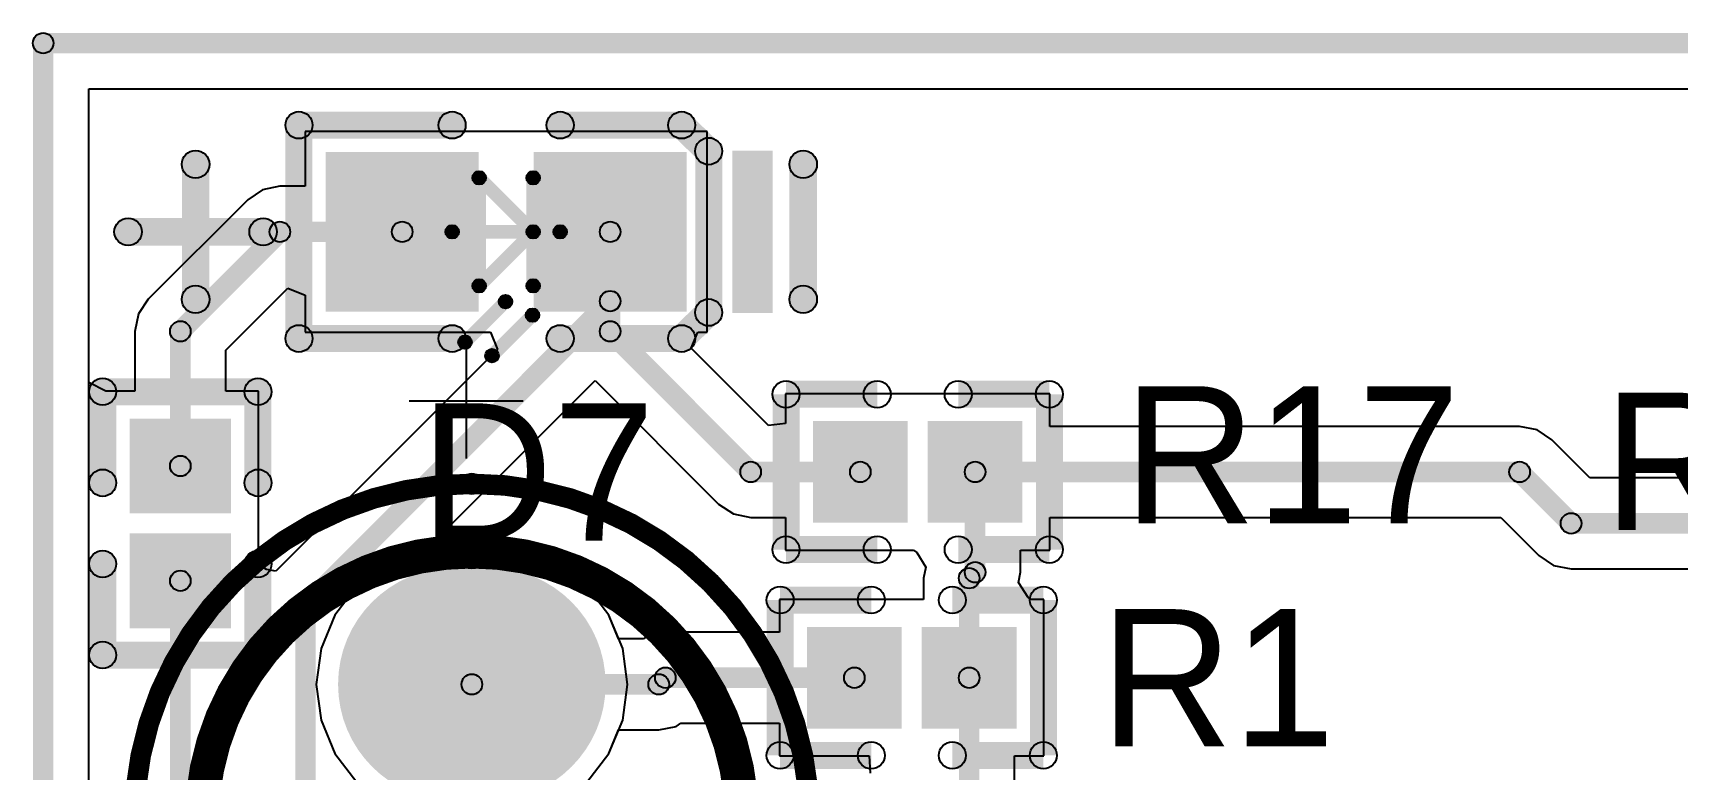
# Model space of a CAD drawing. Header units: millimetres. Extents: x -51.7 to 0.1, y -4.1 to 27.4.
# Drawn here: x -51.45 to -39.27, y 21.99 to 27.45 of the extents above; entities that cross this region are included whole.
import ezdxf

# ---------------------------------------------------------------- set-up
doc = ezdxf.new("R2010")
doc.units = ezdxf.units.MM
for name, color, linetype in [('BottomLayer', 5, 'Continuous'), ('BottomOverlay', 54, 'Continuous'), ('BottomSolder', 6, 'Continuous'), ('KeepOutLayer', 6, 'Continuous'), ('Mechanical13', 56, 'Continuous'), ('Mechanical15', 56, 'Continuous'), ('MultiLayer', 9, 'Continuous'), ('PadHoleLayer', 156, 'Continuous'), ('TopLayer', 1, 'Continuous'), ('TopOverlay', 2, 'Continuous'), ('TopPaste', 8, 'Continuous'), ('TopSolder', 216, 'Continuous')]:
    doc.layers.add(name, color=color, linetype=linetype)

# ---------------------------------------------------------------- blocks, each defined once
blk = doc.blocks.new('0402_R_4')
at = {"layer": 'TopLayer'}
for points in [[(-0.725, 0.325), (-0.125, 0.325), (-0.125, -0.325), (-0.725, -0.325)], [(0.125, 0.325), (0.725, 0.325), (0.725, -0.325), (0.125, -0.325)]]:
    blk.add_hatch(color=1, dxfattribs=at).paths.add_polyline_path(points)
at = {"layer": 'TopOverlay'}
h = blk.add_hatch(color=2, dxfattribs=at)
edge = h.paths.add_edge_path()
edge.add_arc((-0.975, 0.575), 0.1, 0, 360)
h = blk.add_hatch(color=2, dxfattribs=at)
edge = h.paths.add_edge_path()
edge.add_arc((-0.975, 0.575), 0.1, 0, 360)
for points in [[(-0.975, 0.475), (-0.975, 0.675), (-0.3, 0.675), (-0.3, 0.475)], [(0.3, 0.475), (0.3, 0.675), (0.975, 0.675), (0.975, 0.475)], [(-0.875, -0.575), (-1.075, -0.575), (-1.075, 0.575), (-0.875, 0.575)], [(1.075, -0.575), (0.875, -0.575), (0.875, 0.575), (1.075, 0.575)], [(-0.975, -0.675), (-0.975, -0.475), (-0.3, -0.475), (-0.3, -0.675)], [(0.3, -0.675), (0.3, -0.475), (0.975, -0.475), (0.975, -0.675)]]:
    blk.add_hatch(color=2, dxfattribs=at).paths.add_polyline_path(points)
h = blk.add_hatch(color=2, dxfattribs=at)
edge = h.paths.add_edge_path()
edge.add_arc((-0.3, 0.575), 0.1, 0, 360)
h = blk.add_hatch(color=2, dxfattribs=at)
edge = h.paths.add_edge_path()
edge.add_arc((0.3, 0.575), 0.1, 0, 360)
h = blk.add_hatch(color=2, dxfattribs=at)
edge = h.paths.add_edge_path()
edge.add_arc((0.975, 0.575), 0.1, 0, 360)
h = blk.add_hatch(color=2, dxfattribs=at)
edge = h.paths.add_edge_path()
edge.add_arc((0.975, 0.575), 0.1, 0, 360)
h = blk.add_hatch(color=2, dxfattribs=at)
edge = h.paths.add_edge_path()
edge.add_arc((-0.975, -0.575), 0.1, 0, 360)
h = blk.add_hatch(color=2, dxfattribs=at)
edge = h.paths.add_edge_path()
edge.add_arc((-0.975, -0.575), 0.1, 0, 360)
h = blk.add_hatch(color=2, dxfattribs=at)
edge = h.paths.add_edge_path()
edge.add_arc((-0.3, -0.575), 0.1, 0, 360)
h = blk.add_hatch(color=2, dxfattribs=at)
edge = h.paths.add_edge_path()
edge.add_arc((0.3, -0.575), 0.1, 0, 360)
h = blk.add_hatch(color=2, dxfattribs=at)
edge = h.paths.add_edge_path()
edge.add_arc((0.975, -0.575), 0.1, 0, 360)
h = blk.add_hatch(color=2, dxfattribs=at)
edge = h.paths.add_edge_path()
edge.add_arc((0.975, -0.575), 0.1, 0, 360)
at = {"layer": 'TopPaste'}
for points in [[(-0.725, 0.325), (-0.125, 0.325), (-0.125, -0.325), (-0.725, -0.325)], [(0.125, 0.325), (0.725, 0.325), (0.725, -0.325), (0.125, -0.325)]]:
    blk.add_hatch(color=8, dxfattribs=at).paths.add_polyline_path(points)
at = {"layer": 'TopSolder'}
for points in [[(-0.776, 0.376), (-0.074, 0.376), (-0.074, -0.376), (-0.776, -0.376)], [(0.074, 0.376), (0.776, 0.376), (0.776, -0.376), (0.074, -0.376)]]:
    blk.add_hatch(color=216, dxfattribs=at).paths.add_polyline_path(points)
at = {"layer": 'TopOverlay'}
for centre in [(-0.975, 0.575), (-0.975, 0.575), (-0.3, 0.575), (0.3, 0.575), (0.975, 0.575), (0.975, 0.575), (-0.975, -0.575), (-0.975, -0.575), (-0.3, -0.575), (0.3, -0.575), (0.975, -0.575), (0.975, -0.575)]:
    blk.add_circle(centre, 0.1, dxfattribs=at)
blk = doc.blocks.new('0402_R_10')
at = {"layer": 'TopLayer'}
for points in [[(-0.725, 0.325), (-0.125, 0.325), (-0.125, -0.325), (-0.725, -0.325)], [(0.125, 0.325), (0.725, 0.325), (0.725, -0.325), (0.125, -0.325)]]:
    blk.add_hatch(color=1, dxfattribs=at).paths.add_polyline_path(points)
at = {"layer": 'TopOverlay'}
h = blk.add_hatch(color=2, dxfattribs=at)
edge = h.paths.add_edge_path()
edge.add_arc((-0.975, 0.575), 0.1, 0, 360)
h = blk.add_hatch(color=2, dxfattribs=at)
edge = h.paths.add_edge_path()
edge.add_arc((-0.975, 0.575), 0.1, 0, 360)
for points in [[(-0.975, 0.475), (-0.975, 0.675), (-0.3, 0.675), (-0.3, 0.475)], [(0.3, 0.475), (0.3, 0.675), (0.975, 0.675), (0.975, 0.475)], [(-0.875, -0.575), (-1.075, -0.575), (-1.075, 0.575), (-0.875, 0.575)], [(1.075, -0.575), (0.875, -0.575), (0.875, 0.575), (1.075, 0.575)], [(-0.975, -0.675), (-0.975, -0.475), (-0.3, -0.475), (-0.3, -0.675)], [(0.3, -0.675), (0.3, -0.475), (0.975, -0.475), (0.975, -0.675)]]:
    blk.add_hatch(color=2, dxfattribs=at).paths.add_polyline_path(points)
h = blk.add_hatch(color=2, dxfattribs=at)
edge = h.paths.add_edge_path()
edge.add_arc((-0.3, 0.575), 0.1, 0, 360)
h = blk.add_hatch(color=2, dxfattribs=at)
edge = h.paths.add_edge_path()
edge.add_arc((0.3, 0.575), 0.1, 0, 360)
h = blk.add_hatch(color=2, dxfattribs=at)
edge = h.paths.add_edge_path()
edge.add_arc((0.975, 0.575), 0.1, 0, 360)
h = blk.add_hatch(color=2, dxfattribs=at)
edge = h.paths.add_edge_path()
edge.add_arc((0.975, 0.575), 0.1, 0, 360)
h = blk.add_hatch(color=2, dxfattribs=at)
edge = h.paths.add_edge_path()
edge.add_arc((-0.975, -0.575), 0.1, 0, 360)
h = blk.add_hatch(color=2, dxfattribs=at)
edge = h.paths.add_edge_path()
edge.add_arc((-0.975, -0.575), 0.1, 0, 360)
h = blk.add_hatch(color=2, dxfattribs=at)
edge = h.paths.add_edge_path()
edge.add_arc((-0.3, -0.575), 0.1, 0, 360)
h = blk.add_hatch(color=2, dxfattribs=at)
edge = h.paths.add_edge_path()
edge.add_arc((0.3, -0.575), 0.1, 0, 360)
h = blk.add_hatch(color=2, dxfattribs=at)
edge = h.paths.add_edge_path()
edge.add_arc((0.975, -0.575), 0.1, 0, 360)
h = blk.add_hatch(color=2, dxfattribs=at)
edge = h.paths.add_edge_path()
edge.add_arc((0.975, -0.575), 0.1, 0, 360)
at = {"layer": 'TopPaste'}
for points in [[(-0.725, 0.325), (-0.125, 0.325), (-0.125, -0.325), (-0.725, -0.325)], [(0.125, 0.325), (0.725, 0.325), (0.725, -0.325), (0.125, -0.325)]]:
    blk.add_hatch(color=8, dxfattribs=at).paths.add_polyline_path(points)
at = {"layer": 'TopSolder'}
for points in [[(-0.776, 0.376), (-0.074, 0.376), (-0.074, -0.376), (-0.776, -0.376)], [(0.074, 0.376), (0.776, 0.376), (0.776, -0.376), (0.074, -0.376)]]:
    blk.add_hatch(color=216, dxfattribs=at).paths.add_polyline_path(points)
at = {"layer": 'TopOverlay'}
for centre in [(-0.975, 0.575), (-0.975, 0.575), (-0.3, 0.575), (0.3, 0.575), (0.975, 0.575), (0.975, 0.575), (-0.975, -0.575), (-0.975, -0.575), (-0.3, -0.575), (0.3, -0.575), (0.975, -0.575), (0.975, -0.575)]:
    blk.add_circle(centre, 0.1, dxfattribs=at)
blk = doc.blocks.new('0402_R_14')
at = {"layer": 'TopLayer'}
for points in [[(-0.725, 0.325), (-0.125, 0.325), (-0.125, -0.325), (-0.725, -0.325)], [(0.125, 0.325), (0.725, 0.325), (0.725, -0.325), (0.125, -0.325)]]:
    blk.add_hatch(color=1, dxfattribs=at).paths.add_polyline_path(points)
at = {"layer": 'TopOverlay'}
h = blk.add_hatch(color=2, dxfattribs=at)
edge = h.paths.add_edge_path()
edge.add_arc((-0.975, 0.575), 0.1, 0, 360)
h = blk.add_hatch(color=2, dxfattribs=at)
edge = h.paths.add_edge_path()
edge.add_arc((-0.975, 0.575), 0.1, 0, 360)
for points in [[(-0.3, 0.675), (-0.3, 0.475), (-0.975, 0.475), (-0.975, 0.675)], [(0.975, 0.675), (0.975, 0.475), (0.3, 0.475), (0.3, 0.675)], [(-0.875, -0.575), (-1.075, -0.575), (-1.075, 0.575), (-0.875, 0.575)], [(1.075, -0.575), (0.875, -0.575), (0.875, 0.575), (1.075, 0.575)], [(-0.3, -0.475), (-0.3, -0.675), (-0.975, -0.675), (-0.975, -0.475)], [(0.975, -0.475), (0.975, -0.675), (0.3, -0.675), (0.3, -0.475)]]:
    blk.add_hatch(color=2, dxfattribs=at).paths.add_polyline_path(points)
h = blk.add_hatch(color=2, dxfattribs=at)
edge = h.paths.add_edge_path()
edge.add_arc((-0.3, 0.575), 0.1, 0, 360)
h = blk.add_hatch(color=2, dxfattribs=at)
edge = h.paths.add_edge_path()
edge.add_arc((0.3, 0.575), 0.1, 0, 360)
h = blk.add_hatch(color=2, dxfattribs=at)
edge = h.paths.add_edge_path()
edge.add_arc((0.975, 0.575), 0.1, 0, 360)
h = blk.add_hatch(color=2, dxfattribs=at)
edge = h.paths.add_edge_path()
edge.add_arc((0.975, 0.575), 0.1, 0, 360)
h = blk.add_hatch(color=2, dxfattribs=at)
edge = h.paths.add_edge_path()
edge.add_arc((-0.975, -0.575), 0.1, 0, 360)
h = blk.add_hatch(color=2, dxfattribs=at)
edge = h.paths.add_edge_path()
edge.add_arc((-0.975, -0.575), 0.1, 0, 360)
h = blk.add_hatch(color=2, dxfattribs=at)
edge = h.paths.add_edge_path()
edge.add_arc((-0.3, -0.575), 0.1, 0, 360)
h = blk.add_hatch(color=2, dxfattribs=at)
edge = h.paths.add_edge_path()
edge.add_arc((0.3, -0.575), 0.1, 0, 360)
h = blk.add_hatch(color=2, dxfattribs=at)
edge = h.paths.add_edge_path()
edge.add_arc((0.975, -0.575), 0.1, 0, 360)
h = blk.add_hatch(color=2, dxfattribs=at)
edge = h.paths.add_edge_path()
edge.add_arc((0.975, -0.575), 0.1, 0, 360)
at = {"layer": 'TopPaste'}
for points in [[(-0.725, 0.325), (-0.125, 0.325), (-0.125, -0.325), (-0.725, -0.325)], [(0.125, 0.325), (0.725, 0.325), (0.725, -0.325), (0.125, -0.325)]]:
    blk.add_hatch(color=8, dxfattribs=at).paths.add_polyline_path(points)
at = {"layer": 'TopSolder'}
for points in [[(-0.776, 0.376), (-0.074, 0.376), (-0.074, -0.376), (-0.776, -0.376)], [(0.074, 0.376), (0.776, 0.376), (0.776, -0.376), (0.074, -0.376)]]:
    blk.add_hatch(color=216, dxfattribs=at).paths.add_polyline_path(points)
at = {"layer": 'TopOverlay'}
for centre in [(-0.975, 0.575), (-0.975, 0.575), (-0.3, 0.575), (0.3, 0.575), (0.975, 0.575), (0.975, 0.575), (-0.975, -0.575), (-0.975, -0.575), (-0.3, -0.575), (0.3, -0.575), (0.975, -0.575), (0.975, -0.575)]:
    blk.add_circle(centre, 0.1, dxfattribs=at)
blk = doc.blocks.new('0603_LED_S1_20')
at = {"layer": 'Mechanical13'}
for points in [[(0.07, 0.952), (0.14, 0.882), (-0.16, 0.582), (-0.23, 0.652)], [(0.27, 0.852), (0.34, 0.782), (0.04, 0.482), (-0.03, 0.552)], [(-0.25, 0.4), (-0.15, 0.4), (-0.15, -0.4), (-0.25, -0.4)], [(0.165, 0.435), (0.235, 0.365), (-0.165, -0.035), (-0.235, 0.035)], [(0.15, 0.4), (0.25, 0.4), (0.25, -0.4), (0.15, -0.4)], [(0.4, 0.05), (0.4, -0.05), (-0.4, -0.05), (-0.4, 0.05)], [(0.235, -0.365), (0.165, -0.435), (-0.235, -0.035), (-0.165, 0.035)]]:
    blk.add_hatch(color=56, dxfattribs=at).paths.add_polyline_path(points)
h = blk.add_hatch(color=56, dxfattribs=at)
edge = h.paths.add_edge_path()
edge.add_arc((0.105, 0.917), 0.05, 0, 360)
h = blk.add_hatch(color=56, dxfattribs=at)
edge = h.paths.add_edge_path()
edge.add_arc((0.305, 0.817), 0.05, 0, 360)
h = blk.add_hatch(color=56, dxfattribs=at)
edge = h.paths.add_edge_path()
edge.add_arc((-0.195, 0.617), 0.05, 0, 360)
h = blk.add_hatch(color=56, dxfattribs=at)
edge = h.paths.add_edge_path()
edge.add_arc((0.005, 0.517), 0.05, 0, 360)
h = blk.add_hatch(color=56, dxfattribs=at)
edge = h.paths.add_edge_path()
edge.add_arc((-0.2, 0.4), 0.05, 0, 360)
h = blk.add_hatch(color=56, dxfattribs=at)
edge = h.paths.add_edge_path()
edge.add_arc((0.2, 0.4), 0.05, 0, 360)
h = blk.add_hatch(color=56, dxfattribs=at)
edge = h.paths.add_edge_path()
edge.add_arc((0.2, 0.4), 0.05, 0, 360)
h = blk.add_hatch(color=56, dxfattribs=at)
edge = h.paths.add_edge_path()
edge.add_arc((-0.4, 0), 0.05, 0, 360)
h = blk.add_hatch(color=56, dxfattribs=at)
edge = h.paths.add_edge_path()
edge.add_arc((-0.2, 0), 0.05, 0, 360)
h = blk.add_hatch(color=56, dxfattribs=at)
edge = h.paths.add_edge_path()
edge.add_arc((-0.2, 0), 0.05, 0, 360)
h = blk.add_hatch(color=56, dxfattribs=at)
edge = h.paths.add_edge_path()
edge.add_arc((0.4, 0), 0.05, 0, 360)
h = blk.add_hatch(color=56, dxfattribs=at)
edge = h.paths.add_edge_path()
edge.add_arc((-0.2, -0.4), 0.05, 0, 360)
h = blk.add_hatch(color=56, dxfattribs=at)
edge = h.paths.add_edge_path()
edge.add_arc((0.2, -0.4), 0.05, 0, 360)
h = blk.add_hatch(color=56, dxfattribs=at)
edge = h.paths.add_edge_path()
edge.add_arc((0.2, -0.4), 0.05, 0, 360)
at = {"layer": 'Mechanical15'}
h = blk.add_hatch(color=56, dxfattribs=at)
edge = h.paths.add_edge_path()
edge.add_arc((-2.2, 0.5), 0.102, 0, 360)
for points in [[(-2.302, 0.5), (-2.098, 0.5), (-2.098, -0.5), (-2.302, -0.5)], [(2.198, 0.5), (2.402, 0.5), (2.402, -0.5), (2.198, -0.5)], [(2.8, 0.102), (2.8, -0.102), (1.8, -0.102), (1.8, 0.102)]]:
    blk.add_hatch(color=56, dxfattribs=at).paths.add_polyline_path(points)
h = blk.add_hatch(color=56, dxfattribs=at)
edge = h.paths.add_edge_path()
edge.add_arc((2.3, 0.5), 0.102, 0, 360)
h = blk.add_hatch(color=56, dxfattribs=at)
edge = h.paths.add_edge_path()
edge.add_arc((1.8, 0), 0.102, 0, 360)
h = blk.add_hatch(color=56, dxfattribs=at)
edge = h.paths.add_edge_path()
edge.add_arc((2.8, 0), 0.102, 0, 360)
h = blk.add_hatch(color=56, dxfattribs=at)
edge = h.paths.add_edge_path()
edge.add_arc((-2.2, -0.5), 0.102, 0, 360)
h = blk.add_hatch(color=56, dxfattribs=at)
edge = h.paths.add_edge_path()
edge.add_arc((2.3, -0.5), 0.102, 0, 360)
at = {"layer": 'TopLayer'}
for points in [[(-0.305, -0.49), (-1.235, -0.49), (-1.235, 0.49), (-0.305, 0.49)], [(1.235, -0.49), (0.305, -0.49), (0.305, 0.49), (1.235, 0.49)]]:
    blk.add_hatch(color=1, dxfattribs=at).paths.add_polyline_path(points)
at = {"layer": 'TopOverlay'}
for points in [[(-1.369, 0.862), (-1.231, 0.718), (-1.431, 0.525), (-1.569, 0.669)], [(-0.4, 0.89), (-0.4, 0.69), (-1.3, 0.69), (-1.3, 0.89)], [(1.535, 0.89), (1.535, 0.69), (0.4, 0.69), (0.4, 0.89)], [(1.435, 0.79), (1.635, 0.79), (1.635, -0.79), (1.435, -0.79)], [(-1.975, -0.6), (-1.675, -0.6), (-1.675, 0.6), (-1.975, 0.6)], [(-1.6, 0.597), (-1.4, 0.597), (-1.4, -0.597), (-1.6, -0.597)], [(-1.231, -0.718), (-1.369, -0.862), (-1.569, -0.669), (-1.431, -0.525)], [(-0.4, -0.69), (-0.4, -0.89), (-1.3, -0.89), (-1.3, -0.69)], [(1.535, -0.69), (1.535, -0.89), (0.4, -0.89), (0.4, -0.69)]]:
    blk.add_hatch(color=2, dxfattribs=at).paths.add_polyline_path(points)
h = blk.add_hatch(color=2, dxfattribs=at)
edge = h.paths.add_edge_path()
edge.add_arc((-1.3, 0.79), 0.1, 0, 360)
h = blk.add_hatch(color=2, dxfattribs=at)
edge = h.paths.add_edge_path()
edge.add_arc((-1.3, 0.79), 0.1, 0, 360)
h = blk.add_hatch(color=2, dxfattribs=at)
edge = h.paths.add_edge_path()
edge.add_arc((-0.4, 0.79), 0.1, 0, 360)
h = blk.add_hatch(color=2, dxfattribs=at)
edge = h.paths.add_edge_path()
edge.add_arc((0.4, 0.79), 0.1, 0, 360)
h = blk.add_hatch(color=2, dxfattribs=at)
edge = h.paths.add_edge_path()
edge.add_arc((1.535, 0.79), 0.1, 0, 360)
h = blk.add_hatch(color=2, dxfattribs=at)
edge = h.paths.add_edge_path()
edge.add_arc((1.535, 0.79), 0.1, 0, 360)
h = blk.add_hatch(color=2, dxfattribs=at)
edge = h.paths.add_edge_path()
edge.add_arc((-1.5, 0.597), 0.1, 0, 360)
h = blk.add_hatch(color=2, dxfattribs=at)
edge = h.paths.add_edge_path()
edge.add_arc((-1.5, 0.597), 0.1, 0, 360)
h = blk.add_hatch(color=2, dxfattribs=at)
edge = h.paths.add_edge_path()
edge.add_arc((-1.5, -0.597), 0.1, 0, 360)
h = blk.add_hatch(color=2, dxfattribs=at)
edge = h.paths.add_edge_path()
edge.add_arc((-1.5, -0.597), 0.1, 0, 360)
h = blk.add_hatch(color=2, dxfattribs=at)
edge = h.paths.add_edge_path()
edge.add_arc((-1.3, -0.79), 0.1, 0, 360)
h = blk.add_hatch(color=2, dxfattribs=at)
edge = h.paths.add_edge_path()
edge.add_arc((-1.3, -0.79), 0.1, 0, 360)
h = blk.add_hatch(color=2, dxfattribs=at)
edge = h.paths.add_edge_path()
edge.add_arc((-0.4, -0.79), 0.1, 0, 360)
h = blk.add_hatch(color=2, dxfattribs=at)
edge = h.paths.add_edge_path()
edge.add_arc((0.4, -0.79), 0.1, 0, 360)
h = blk.add_hatch(color=2, dxfattribs=at)
edge = h.paths.add_edge_path()
edge.add_arc((1.535, -0.79), 0.1, 0, 360)
h = blk.add_hatch(color=2, dxfattribs=at)
edge = h.paths.add_edge_path()
edge.add_arc((1.535, -0.79), 0.1, 0, 360)
at = {"layer": 'TopPaste'}
for points in [[(-0.305, -0.49), (-1.235, -0.49), (-1.235, 0.49), (-0.305, 0.49)], [(1.235, -0.49), (0.305, -0.49), (0.305, 0.49), (1.235, 0.49)]]:
    blk.add_hatch(color=8, dxfattribs=at).paths.add_polyline_path(points)
at = {"layer": 'TopSolder'}
for points in [[(-0.203, -0.592), (-1.337, -0.592), (-1.337, 0.592), (-0.203, 0.592)], [(1.337, -0.592), (0.203, -0.592), (0.203, 0.592), (1.337, 0.592)]]:
    blk.add_hatch(color=216, dxfattribs=at).paths.add_polyline_path(points)
at = {"layer": 'Mechanical13'}
for centre in [(0.105, 0.917), (0.305, 0.817), (-0.195, 0.617), (0.005, 0.517), (-0.2, 0.4), (0.2, 0.4), (0.2, 0.4), (-0.4, 0), (-0.2, 0), (-0.2, 0), (0.4, 0), (-0.2, -0.4), (0.2, -0.4), (0.2, -0.4)]:
    blk.add_circle(centre, 0.05, dxfattribs=at)
at = {"layer": 'Mechanical15'}
for centre in [(-2.2, 0.5), (2.3, 0.5), (1.8, 0), (2.8, 0), (-2.2, -0.5), (2.3, -0.5)]:
    blk.add_circle(centre, 0.102, dxfattribs=at)
at = {"layer": 'TopOverlay'}
for centre in [(-1.3, 0.79), (-1.3, 0.79), (-0.4, 0.79), (0.4, 0.79), (1.535, 0.79), (1.535, 0.79), (-1.5, 0.597), (-1.5, 0.597), (-1.5, -0.597), (-1.5, -0.597), (-1.3, -0.79), (-1.3, -0.79), (-0.4, -0.79), (0.4, -0.79), (1.535, -0.79), (1.535, -0.79)]:
    blk.add_circle(centre, 0.1, dxfattribs=at)
blk = doc.blocks.new('3___LED___B_35')
at = {"layer": 'BottomLayer'}
h = blk.add_hatch(color=5, dxfattribs=at)
edge = h.paths.add_edge_path()
edge.add_arc((-1.079, -0.127), 0.762, 180, 360)
edge.add_line((-0.317, -0.127), (-0.317, 0.127))
edge.add_arc((-1.079, 0.127), 0.762, 0, 180)
edge.add_line((-1.841, 0.127), (-1.841, -0.127))
h = blk.add_hatch(color=5, dxfattribs=at)
edge = h.paths.add_edge_path()
edge.add_arc((1.08, -0.127), 0.762, 180, 360)
edge.add_line((1.842, -0.127), (1.842, 0.127))
edge.add_arc((1.08, 0.127), 0.762, 0, 180)
edge.add_line((0.318, 0.127), (0.318, -0.127))
at = {"layer": 'BottomOverlay'}
h = blk.add_hatch(color=54, dxfattribs=at)
edge = h.paths.add_edge_path()
edge.add_arc((-2.064, 0), 0.127, 0, 360)
h = blk.add_hatch(color=54, dxfattribs=at)
edge = h.paths.add_edge_path()
edge.add_arc((1.937, 0), 0.127, 0, 360)
h = blk.add_hatch(color=54, dxfattribs=at)
edge = h.paths.add_edge_path()
edge.add_arc((-2.564, 0), 0.0762, 0, 360)
h = blk.add_hatch(color=54, dxfattribs=at)
edge = h.paths.add_edge_path()
edge.add_arc((2.437, 0), 0.0762, 0, 360)
at = {"layer": 'BottomSolder'}
h = blk.add_hatch(color=6, dxfattribs=at)
edge = h.paths.add_edge_path()
edge.add_arc((-1.079, -0.127), 0.864, 180, 360)
edge.add_line((-0.216, -0.127), (-0.216, 0.127))
edge.add_arc((-1.079, 0.127), 0.864, 0, 180)
edge.add_line((-1.943, 0.127), (-1.943, -0.127))
h = blk.add_hatch(color=6, dxfattribs=at)
edge = h.paths.add_edge_path()
edge.add_arc((1.08, -0.127), 0.864, 180, 360)
edge.add_line((1.943, -0.127), (1.943, 0.127))
edge.add_arc((1.08, 0.127), 0.864, 0, 180)
edge.add_line((0.216, 0.127), (0.216, -0.127))
at = {"layer": 'MultiLayer'}
h = blk.add_hatch(color=9, dxfattribs=at)
edge = h.paths.add_edge_path()
edge.add_arc((-1.079, -0.127), 0.762, 180, 360)
edge.add_line((-0.317, -0.127), (-0.317, 0.127))
edge.add_arc((-1.079, 0.127), 0.762, 0, 180)
edge.add_line((-1.841, 0.127), (-1.841, -0.127))
h = blk.add_hatch(color=9, dxfattribs=at)
edge = h.paths.add_edge_path()
edge.add_arc((1.08, -0.127), 0.762, 180, 360)
edge.add_line((1.842, -0.127), (1.842, 0.127))
edge.add_arc((1.08, 0.127), 0.762, 0, 180)
edge.add_line((0.318, 0.127), (0.318, -0.127))
at = {"layer": 'PadHoleLayer'}
h = blk.add_hatch(color=156, dxfattribs=at)
edge = h.paths.add_edge_path()
edge.add_arc((-1.079, 0), 0.35, 0, 360)
h = blk.add_hatch(color=156, dxfattribs=at)
edge = h.paths.add_edge_path()
edge.add_arc((1.08, 0), 0.35, 0, 360)
at = {"layer": 'TopLayer'}
h = blk.add_hatch(color=1, dxfattribs=at)
edge = h.paths.add_edge_path()
edge.add_arc((-1.079, -0.127), 0.762, 180, 360)
edge.add_line((-0.317, -0.127), (-0.317, 0.127))
edge.add_arc((-1.079, 0.127), 0.762, 0, 180)
edge.add_line((-1.841, 0.127), (-1.841, -0.127))
h = blk.add_hatch(color=1, dxfattribs=at)
edge = h.paths.add_edge_path()
edge.add_arc((1.08, -0.127), 0.762, 180, 360)
edge.add_line((1.842, -0.127), (1.842, 0.127))
edge.add_arc((1.08, 0.127), 0.762, 0, 180)
edge.add_line((0.318, 0.127), (0.318, -0.127))
at = {"layer": 'TopSolder'}
h = blk.add_hatch(color=216, dxfattribs=at)
edge = h.paths.add_edge_path()
edge.add_arc((-1.079, -0.127), 0.864, 180, 360)
edge.add_line((-0.216, -0.127), (-0.216, 0.127))
edge.add_arc((-1.079, 0.127), 0.864, 0, 180)
edge.add_line((-1.943, 0.127), (-1.943, -0.127))
h = blk.add_hatch(color=216, dxfattribs=at)
edge = h.paths.add_edge_path()
edge.add_arc((1.08, -0.127), 0.864, 180, 360)
edge.add_line((1.943, -0.127), (1.943, 0.127))
edge.add_arc((1.08, 0.127), 0.864, 0, 180)
edge.add_line((0.216, 0.127), (0.216, -0.127))
at = {"layer": 'BottomOverlay'}
for p, q in [((-3.175, 0.381), (-3.175, -0.465)), ((-3.598, -0.042), (-2.752, -0.042))]:
    blk.add_line(p, q, dxfattribs=at)
for points, const_width in [([(2.437, 0, 1), (-2.564, 0, 1)], 0.152), ([(1.937, 0, 1), (-2.064, 0, 1)], 0.254)]:
    blk.add_lwpolyline(points, format="xyb", close=True, dxfattribs=dict(at, const_width=const_width))
for centre, radius in [((-2.064, 0), 0.127), ((1.937, 0), 0.127), ((-2.564, 0), 0.0762), ((2.437, 0), 0.0762)]:
    blk.add_circle(centre, radius, dxfattribs=at)

msp = doc.modelspace()

# ---------------------------------------------------------------- hatches: boundary and pattern name
at = {"layer": 'KeepOutLayer'}
h = msp.add_hatch(color=6, dxfattribs=at)
edge = h.paths.add_edge_path()
edge.add_arc((-51.371, 27.369), 0.0762, 0, 360)
h = msp.add_hatch(color=6, dxfattribs=at)
edge = h.paths.add_edge_path()
edge.add_arc((-51.371, 27.369), 0.0762, 0, 360)
h = msp.add_hatch(color=6, dxfattribs=at)
edge = h.paths.add_edge_path()
edge.add_arc((-51.371, 27.369), 0.0762, 0, 360)
for points in [[(-51.371, 27.293), (-51.371, 27.445), (0.064, 27.445), (0.064, 27.293)], [(-51.371, 27.293), (-51.371, 27.445), (0.064, 27.445), (0.064, 27.293)], [(-51.295, -0.064), (-51.447, -0.064), (-51.447, 27.369), (-51.295, 27.369)]]:
    msp.add_hatch(color=6, dxfattribs=at).paths.add_polyline_path(points)
at = {"layer": 'TopLayer'}
for points in [[(-50.301, 25.182), (-50.409, 25.289), (-49.672, 26.026), (-49.565, 25.918)], [(-49.618, 25.896), (-49.618, 26.048), (-48.712, 26.048), (-48.712, 25.896)], [(-47.096, 25.459), (-47.248, 25.459), (-47.248, 25.972), (-47.096, 25.972)], [(-49.374, 23.15), (-49.482, 23.257), (-47.226, 25.513), (-47.118, 25.405)], [(-47.096, 25.235), (-47.248, 25.235), (-47.248, 25.459), (-47.096, 25.459)], [(-50.279, 24.238), (-50.431, 24.238), (-50.431, 25.235), (-50.279, 25.235)], [(-47.226, 25.182), (-47.118, 25.289), (-46.077, 24.248), (-46.185, 24.14)], [(-46.131, 24.118), (-46.131, 24.27), (-45.319, 24.27), (-45.319, 24.118)], [(-44.469, 24.118), (-44.469, 24.27), (-40.436, 24.27), (-40.436, 24.118)], [(-40.49, 24.14), (-40.382, 24.248), (-40.001, 23.867), (-40.109, 23.759)], [(-44.393, 23.451), (-44.545, 23.451), (-44.545, 24.194), (-44.393, 24.194)], [(-40.055, 23.737), (-40.055, 23.889), (-36.302, 23.889), (-36.302, 23.737)], [(-44.459, 23.353), (-44.567, 23.46), (-44.523, 23.504), (-44.415, 23.397)], [(-50.279, 19.038), (-50.431, 19.038), (-50.431, 23.388), (-50.279, 23.388)], [(-44.437, 22.67), (-44.589, 22.67), (-44.589, 23.407), (-44.437, 23.407)], [(-49.352, 20.048), (-49.504, 20.048), (-49.504, 23.203), (-49.352, 23.203)], [(-48.196, 22.545), (-48.196, 22.698), (-46.812, 22.698), (-46.812, 22.545)], [(-46.758, 22.568), (-46.866, 22.675), (-46.817, 22.724), (-46.709, 22.616)], [(-46.763, 22.594), (-46.763, 22.746), (-45.363, 22.746), (-45.363, 22.594)], [(-44.437, 21.616), (-44.589, 21.616), (-44.589, 22.67), (-44.437, 22.67)]]:
    msp.add_hatch(color=1, dxfattribs=at).paths.add_polyline_path(points)
h = msp.add_hatch(color=1, dxfattribs=at)
edge = h.paths.add_edge_path()
edge.add_arc((-49.618, 25.972), 0.0762, 0, 360)
h = msp.add_hatch(color=1, dxfattribs=at)
edge = h.paths.add_edge_path()
edge.add_arc((-49.618, 25.972), 0.0762, 0, 360)
h = msp.add_hatch(color=1, dxfattribs=at)
edge = h.paths.add_edge_path()
edge.add_arc((-48.712, 25.972), 0.0762, 0, 360)
h = msp.add_hatch(color=1, dxfattribs=at)
edge = h.paths.add_edge_path()
edge.add_arc((-47.172, 25.972), 0.0762, 0, 360)
h = msp.add_hatch(color=1, dxfattribs=at)
edge = h.paths.add_edge_path()
edge.add_arc((-47.172, 25.459), 0.0762, 0, 360)
h = msp.add_hatch(color=1, dxfattribs=at)
edge = h.paths.add_edge_path()
edge.add_arc((-47.172, 25.459), 0.0762, 0, 360)
h = msp.add_hatch(color=1, dxfattribs=at)
edge = h.paths.add_edge_path()
edge.add_arc((-47.172, 25.459), 0.0762, 0, 360)
h = msp.add_hatch(color=1, dxfattribs=at)
edge = h.paths.add_edge_path()
edge.add_arc((-50.355, 25.235), 0.0762, 0, 360)
h = msp.add_hatch(color=1, dxfattribs=at)
edge = h.paths.add_edge_path()
edge.add_arc((-50.355, 25.235), 0.0762, 0, 360)
h = msp.add_hatch(color=1, dxfattribs=at)
edge = h.paths.add_edge_path()
edge.add_arc((-47.172, 25.235), 0.0762, 0, 360)
h = msp.add_hatch(color=1, dxfattribs=at)
edge = h.paths.add_edge_path()
edge.add_arc((-47.172, 25.235), 0.0762, 0, 360)
h = msp.add_hatch(color=1, dxfattribs=at)
edge = h.paths.add_edge_path()
edge.add_arc((-50.355, 24.238), 0.0762, 0, 360)
h = msp.add_hatch(color=1, dxfattribs=at)
edge = h.paths.add_edge_path()
edge.add_arc((-46.131, 24.194), 0.0762, 0, 360)
h = msp.add_hatch(color=1, dxfattribs=at)
edge = h.paths.add_edge_path()
edge.add_arc((-46.131, 24.194), 0.0762, 0, 360)
h = msp.add_hatch(color=1, dxfattribs=at)
edge = h.paths.add_edge_path()
edge.add_arc((-45.319, 24.194), 0.0762, 0, 360)
h = msp.add_hatch(color=1, dxfattribs=at)
edge = h.paths.add_edge_path()
edge.add_arc((-44.469, 24.194), 0.0762, 0, 360)
h = msp.add_hatch(color=1, dxfattribs=at)
edge = h.paths.add_edge_path()
edge.add_arc((-44.469, 24.194), 0.0762, 0, 360)
h = msp.add_hatch(color=1, dxfattribs=at)
edge = h.paths.add_edge_path()
edge.add_arc((-40.436, 24.194), 0.0762, 0, 360)
h = msp.add_hatch(color=1, dxfattribs=at)
edge = h.paths.add_edge_path()
edge.add_arc((-40.436, 24.194), 0.0762, 0, 360)
h = msp.add_hatch(color=1, dxfattribs=at)
edge = h.paths.add_edge_path()
edge.add_arc((-40.055, 23.813), 0.0762, 0, 360)
h = msp.add_hatch(color=1, dxfattribs=at)
edge = h.paths.add_edge_path()
edge.add_arc((-40.055, 23.813), 0.0762, 0, 360)
h = msp.add_hatch(color=1, dxfattribs=at)
edge = h.paths.add_edge_path()
edge.add_arc((-44.469, 23.451), 0.0762, 0, 360)
h = msp.add_hatch(color=1, dxfattribs=at)
edge = h.paths.add_edge_path()
edge.add_arc((-44.469, 23.451), 0.0762, 0, 360)
h = msp.add_hatch(color=1, dxfattribs=at)
edge = h.paths.add_edge_path()
edge.add_arc((-50.355, 23.388), 0.0762, 0, 360)
h = msp.add_hatch(color=1, dxfattribs=at)
edge = h.paths.add_edge_path()
edge.add_arc((-44.513, 23.407), 0.0762, 0, 360)
h = msp.add_hatch(color=1, dxfattribs=at)
edge = h.paths.add_edge_path()
edge.add_arc((-44.513, 23.407), 0.0762, 0, 360)
h = msp.add_hatch(color=1, dxfattribs=at)
edge = h.paths.add_edge_path()
edge.add_arc((-49.428, 23.203), 0.0762, 0, 360)
h = msp.add_hatch(color=1, dxfattribs=at)
edge = h.paths.add_edge_path()
edge.add_arc((-49.428, 23.203), 0.0762, 0, 360)
h = msp.add_hatch(color=1, dxfattribs=at)
edge = h.paths.add_edge_path()
edge.add_arc((-48.196, 22.621), 0.0762, 0, 360)
h = msp.add_hatch(color=1, dxfattribs=at)
edge = h.paths.add_edge_path()
edge.add_arc((-46.812, 22.621), 0.0762, 0, 360)
h = msp.add_hatch(color=1, dxfattribs=at)
edge = h.paths.add_edge_path()
edge.add_arc((-46.812, 22.621), 0.0762, 0, 360)
h = msp.add_hatch(color=1, dxfattribs=at)
edge = h.paths.add_edge_path()
edge.add_arc((-46.763, 22.67), 0.0762, 0, 360)
h = msp.add_hatch(color=1, dxfattribs=at)
edge = h.paths.add_edge_path()
edge.add_arc((-46.763, 22.67), 0.0762, 0, 360)
h = msp.add_hatch(color=1, dxfattribs=at)
edge = h.paths.add_edge_path()
edge.add_arc((-45.363, 22.67), 0.0762, 0, 360)
h = msp.add_hatch(color=1, dxfattribs=at)
edge = h.paths.add_edge_path()
edge.add_arc((-44.513, 22.67), 0.0762, 0, 360)
h = msp.add_hatch(color=1, dxfattribs=at)
edge = h.paths.add_edge_path()
edge.add_arc((-44.513, 22.67), 0.0762, 0, 360)

# ---------------------------------------------------------------- linework, layer by layer
at = {"layer": 'BottomLayer'}
for p, q in [((-51.034, 19.797), (-51.034, 27.032)), ((-51.034, 27.032), (-0.273, 27.032)), ((-48.323, 23.646), (-48.588, 23.611)), ((-48.069, 23.646), (-48.323, 23.646)), ((-47.804, 23.611), (-48.069, 23.646)), ((-48.835, 23.509), (-49.048, 23.346)), ((-48.588, 23.611), (-48.835, 23.509)), ((-47.557, 23.509), (-47.804, 23.611)), ((-47.344, 23.346), (-47.557, 23.509)), ((-49.048, 23.346), (-49.21, 23.134)), ((-47.182, 23.134), (-47.344, 23.346)), ((-49.21, 23.134), (-49.313, 22.887)), ((-47.079, 22.887), (-47.182, 23.134)), ((-49.313, 22.887), (-49.348, 22.621)), ((-47.044, 22.621), (-47.079, 22.887)), ((-49.348, 22.621), (-49.313, 22.356)), ((-47.079, 22.356), (-47.044, 22.621)), ((-49.313, 22.356), (-49.21, 22.109)), ((-47.182, 22.109), (-47.079, 22.356)), ((-49.21, 22.109), (-49.048, 21.897)), ((-47.344, 21.897), (-47.182, 22.109))]:
    msp.add_line(p, q, dxfattribs=at)
at = {"layer": 'KeepOutLayer'}
msp.add_circle((-51.371, 27.369), 0.0762, dxfattribs=at)
msp.add_circle((-51.371, 27.369), 0.0762, dxfattribs=at)
msp.add_circle((-51.371, 27.369), 0.0762, dxfattribs=at)
at = {"layer": 'TopLayer'}
for p, q in [((-51.034, 24.856), (-51.034, 27.032)), ((-51.034, 27.032), (-21.026, 27.032)), ((-47.993, 26.716), (-49.431, 26.716)), ((-49.431, 26.716), (-49.431, 26.309)), ((-47.891, 26.716), (-47.993, 26.716)), ((-47.993, 26.716), (-47.993, 26.716)), ((-46.453, 26.716), (-47.891, 26.716)), ((-47.891, 26.716), (-47.891, 26.716)), ((-46.453, 25.228), (-46.453, 26.716)), ((-49.618, 26.309), (-49.747, 26.283)), ((-49.431, 26.309), (-49.618, 26.309)), ((-49.856, 26.21), (-50.593, 25.473)), ((-49.747, 26.283), (-49.856, 26.21)), ((-50.593, 25.473), (-50.666, 25.364)), ((-50.018, 25.096), (-49.558, 25.556)), ((-49.558, 25.556), (-49.431, 25.504)), ((-49.431, 25.504), (-49.431, 25.228)), ((-50.666, 25.364), (-50.692, 25.235)), ((-50.692, 25.235), (-50.692, 24.792)), ((-49.431, 25.228), (-48.059, 25.228)), ((-48.059, 25.228), (-48.006, 25.101)), ((-46.571, 25.111), (-46.523, 25.228)), ((-46.523, 25.228), (-46.453, 25.228)), ((-50.018, 24.792), (-50.018, 25.096)), ((-48.006, 25.101), (-49.649, 23.458)), ((-46, 24.539), (-46.571, 25.111)), ((-50.907, 24.792), (-51.034, 24.856)), ((-48.397, 23.758), (-47.284, 24.871)), ((-47.284, 24.871), (-46.369, 23.956)), ((-50.692, 24.792), (-50.907, 24.792)), ((-49.776, 24.792), (-50.018, 24.792)), ((-49.776, 23.505), (-49.776, 24.792)), ((-43.915, 24.773), (-45.873, 24.773)), ((-45.873, 24.773), (-45.873, 24.552)), ((-43.915, 24.531), (-43.915, 24.773)), ((-45.873, 24.552), (-46, 24.539)), ((-40.436, 24.531), (-43.915, 24.531)), ((-40.307, 24.505), (-40.436, 24.531)), ((-40.198, 24.432), (-40.307, 24.505)), ((-39.916, 24.15), (-40.198, 24.432)), ((-36.856, 24.15), (-39.916, 24.15)), ((-46.369, 23.956), (-46.259, 23.883)), ((-46.259, 23.883), (-46.131, 23.857)), ((-48.341, 23.644), (-48.397, 23.758)), ((-46.131, 23.857), (-45.873, 23.857)), ((-45.873, 23.857), (-45.873, 23.615)), ((-43.915, 23.615), (-43.915, 23.857)), ((-43.915, 23.857), (-40.576, 23.857)), ((-40.576, 23.857), (-40.293, 23.575)), ((-48.323, 23.646), (-48.341, 23.644)), ((-48.069, 23.646), (-48.323, 23.646)), ((-47.804, 23.611), (-48.069, 23.646)), ((-49.717, 23.471), (-49.776, 23.505)), ((-47.557, 23.509), (-47.804, 23.611)), ((-47.344, 23.346), (-47.557, 23.509)), ((-45.873, 23.615), (-44.924, 23.615)), ((-44.924, 23.615), (-44.901, 23.597)), ((-44.901, 23.597), (-44.833, 23.488)), ((-44.132, 23.451), (-44.132, 23.615)), ((-44.132, 23.615), (-43.915, 23.615)), ((-40.293, 23.575), (-40.184, 23.502)), ((-49.649, 23.458), (-49.717, 23.471)), ((-44.833, 23.488), (-44.85, 23.407)), ((-44.85, 23.407), (-44.85, 23.249)), ((-44.147, 23.376), (-44.132, 23.451)), ((-40.184, 23.502), (-40.055, 23.476)), ((-40.055, 23.476), (-36.753, 23.476)), ((-47.182, 23.134), (-47.344, 23.346)), ((-44.075, 23.264), (-44.147, 23.376)), ((-44.054, 23.249), (-44.075, 23.264)), ((-44.85, 23.249), (-45.917, 23.249)), ((-45.917, 23.249), (-45.917, 23.007)), ((-43.959, 23.249), (-44.054, 23.249)), ((-43.959, 22.091), (-43.959, 23.249)), ((-47.109, 22.958), (-47.182, 23.134)), ((-46.926, 22.958), (-47.109, 22.958)), ((-46.892, 22.981), (-46.926, 22.958)), ((-46.763, 23.007), (-46.892, 22.981)), ((-45.917, 23.007), (-46.763, 23.007)), ((-46.812, 22.285), (-46.683, 22.31)), ((-46.683, 22.31), (-46.649, 22.333)), ((-46.649, 22.333), (-45.917, 22.333)), ((-45.917, 22.333), (-45.917, 22.091)), ((-47.182, 22.109), (-47.109, 22.285)), ((-47.109, 22.285), (-46.812, 22.285)), ((-47.344, 21.897), (-47.182, 22.109)), ((-45.917, 22.091), (-45.254, 22.091)), ((-45.254, 22.091), (-45.245, 21.964)), ((-44.176, 21.616), (-44.176, 22.091)), ((-44.176, 22.091), (-43.959, 22.091))]:
    msp.add_line(p, q, dxfattribs=at)
for centre in [(-49.618, 25.972), (-49.618, 25.972), (-48.712, 25.972), (-47.172, 25.972), (-47.172, 25.459), (-47.172, 25.459), (-47.172, 25.459), (-50.355, 25.235), (-50.355, 25.235), (-47.172, 25.235), (-47.172, 25.235), (-50.355, 24.238), (-46.131, 24.194), (-46.131, 24.194), (-45.319, 24.194), (-44.469, 24.194), (-44.469, 24.194), (-40.436, 24.194), (-40.436, 24.194), (-40.055, 23.813), (-40.055, 23.813), (-44.469, 23.451), (-44.469, 23.451), (-50.355, 23.388), (-44.513, 23.407), (-44.513, 23.407), (-49.428, 23.203), (-49.428, 23.203), (-48.196, 22.621), (-46.812, 22.621), (-46.812, 22.621), (-46.763, 22.67), (-46.763, 22.67), (-45.363, 22.67), (-44.513, 22.67), (-44.513, 22.67)]:
    msp.add_circle(centre, 0.0762, dxfattribs=at)

# ---------------------------------------------------------------- block references
for name, p, rotation in [('0603_LED_S1_20', (-47.942, 25.972), 180), ('3___LED___B_35', (-48.196, 21.542), 270), ('0402_R_14', (-50.355, 23.813), 270), ('0402_R_10', (-44.894, 24.194), 360), ('0402_R_4', (-44.938, 22.67), 360)]:
    msp.add_blockref(name, p, dxfattribs=dict(rotation=rotation))

# ---------------------------------------------------------------- texts
at = {"layer": 'TopOverlay'}
for s, p in [('R17', (-43.37, 23.813)), ('R18', (-39.814, 23.765)), ('D7', (-48.577, 23.686)), ('R1', (-43.541, 22.162))]:
    msp.add_text(s, height=1.016, dxfattribs=at).set_placement(p)

doc.saveas('drawing.dxf')
